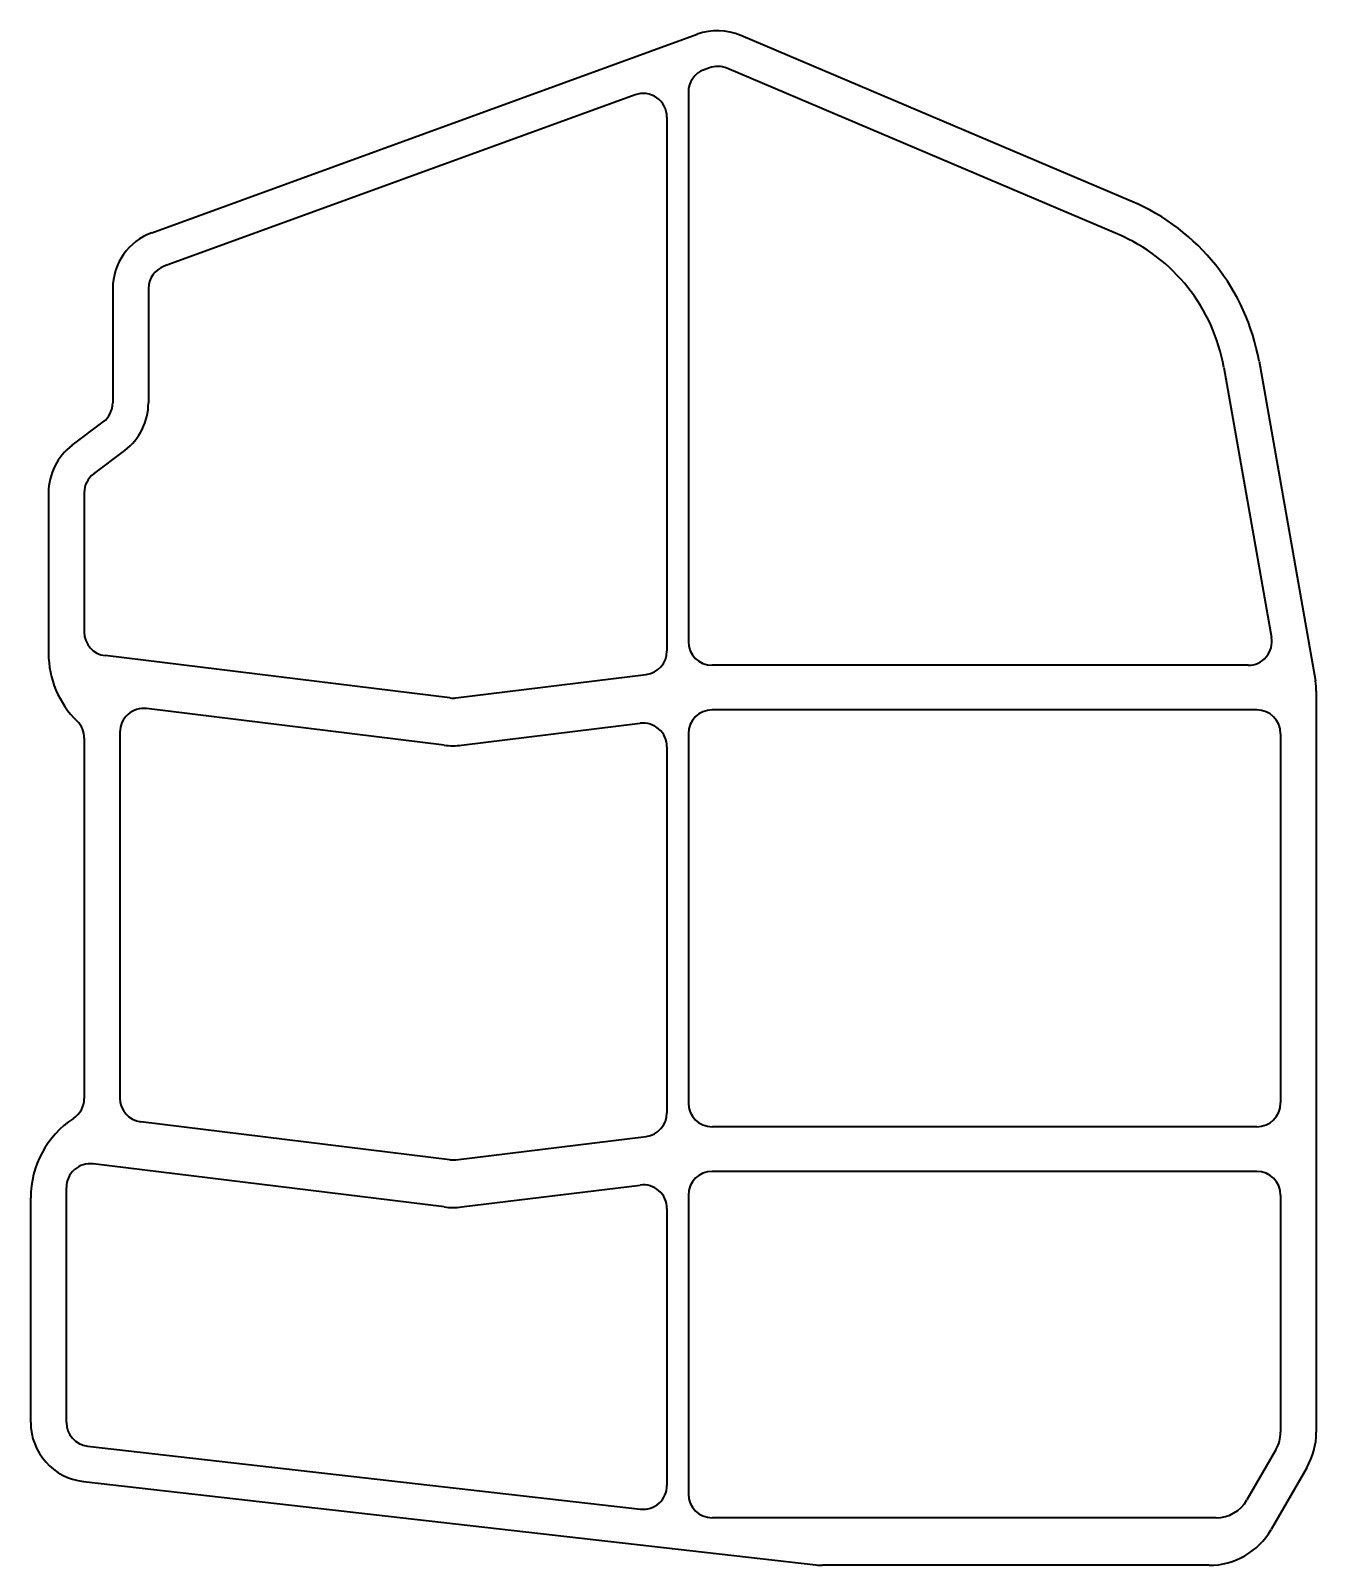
# Model space of a CAD drawing. Header units: millimetres. Extents: x 0 to 108, y 0 to 129.
import ezdxf

# ---------------------------------------------------------------- set-up
doc = ezdxf.new("R2010")
doc.units = ezdxf.units.MM
for name, color, linetype, true_color in [('3', 7, 'Continuous', 0xffffff), ('4', 7, 'Continuous', 0xffffff), ('5', 7, 'Continuous', 0xffffff)]:
    doc.layers.add(name, color=color, linetype=linetype, true_color=true_color)

msp = doc.modelspace()

# ---------------------------------------------------------------- linework, layer by layer
at = {"layer": '3', "color": 2, "linetype": 'Continuous', "lineweight": 35}
for p, q in [((92.591735, 114.681227), (59.705629, 128.640551)), ((91.419542, 111.919713), (58.533435, 125.879037)), ((100.330691, 100.716862), (104.332355, 78.022296)), ((103.285114, 101.237807), (108.024039, 74.362031)), ((102.36274, 75.675), (57.3, 75.675)), ((108.1, 73.49379), (108.1, 11.205771)), ((103.1, 71.925), (57.3, 71.925)), ((105.1, 69.925), (105.1, 38.875)), ((105.1, 31.125), (105.1, 11.205771)), ((104.698076, 9.705771), (102.269873, 5.5)), ((107.296152, 8.205771), (104.290599, 3)), ((99.671797, 4), (57.3, 4)), ((99.094447, 0), (66.589415, 0))]:
    msp.add_line(p, q, dxfattribs=at)
at = {"layer": '3', "color": 51, "linetype": 'Continuous', "lineweight": 35}
for centre, radius, start, end in [((57.751973, 124.038027), 5, 67, 110), ((57.751973, 124.038027), 2, 67, 110), ((4.9, 97.744559), 2, 307, 0), ((4.9, 97.744559), 5, 307, 0)]:
    msp.add_arc(centre, radius, start, end, dxfattribs=at)
at = {"layer": '3', "color": 2, "linetype": 'Continuous', "lineweight": 35}
for centre, radius, start, end in [((85.558575, 98.11214), 18, 10, 67), ((85.558575, 98.11214), 15, 10, 67), ((102.36274, 77.675), 2, 270, 10), ((103.1, 73.49379), 5, 0, 10), ((103.1, 69.925), 2, 0, 90), ((102.1, 11.205771), 3, 330, 0), ((102.1, 11.205771), 6, 330, 0), ((99.671797, 7), 3, 270, 330), ((99.094446, 6), 6, 270, 330)]:
    msp.add_arc(centre, radius, start, end, dxfattribs=at)
at = {"layer": '4', "color": 163, "linetype": 'Continuous', "lineweight": 35}
for p, q in [((10.189899, 112.047737), (56.041872, 128.73649)), ((3.490925, 94.178473), (6.10363, 96.147288)), ((5.29637, 91.782566), (7.909075, 93.751381)), ((1.5, 90.185295), (1.5, 76.691428))]:
    msp.add_line(p, q, dxfattribs=at)
for centre, radius, start, end in [((11.9, 107.349274), 5, 110, 180), ((11.9, 107.349274), 2, 110, 180), ((6.5, 90.185295), 5, 127, 180), ((9.5, 76.691428), 8, 180, 225.572996)]:
    msp.add_arc(centre, radius, start, end, dxfattribs=at)
at = {"layer": '5', "color": 163, "linetype": 'Continuous', "lineweight": 35}
for p, q in [((57.067933, 125.917412), (56.61596, 125.752907)), ((50.81596, 123.64188), (11.21596, 109.228659)), ((6.9, 107.349274), (6.9, 97.744559)), ((9.9, 107.349274), (9.9, 97.744559)), ((4.5, 90.185295), (4.5, 78.475772)), ((7.5, 70.04734), (7.5, 39.277418)), ((4.5, 69.55), (4.5, 39.25))]:
    msp.add_line(p, q, dxfattribs=at)
at = {"layer": '5', "color": 4, "linetype": 'Continuous', "lineweight": 35}
for p, q in [((55.3, 123.873522), (55.3, 77.675)), ((53.5, 121.762495), (53.5, 76.879573)), ((35.256261, 72.929927), (6.256261, 76.49068)), ((35.743739, 72.929927), (51.743739, 74.89448)), ((34.768784, 68.959743), (9.743739, 72.032432)), ((36.231216, 68.959743), (51.256261, 70.804586)), ((55.3, 69.925), (55.3, 38.875)), ((53.5, 68.819494), (53.5, 38.049573)), ((35.256261, 34.099927), (9.256261, 37.292326)), ((103.1, 36.875), (57.3, 36.875)), ((35.743739, 34.099927), (51.743739, 36.06448)), ((34.768784, 30.129743), (5.243739, 33.754962)), ((103.1, 33.125), (57.3, 33.125)), ((3, 12.017227), (3, 31.76987)), ((36.231216, 30.129743), (51.256261, 31.974586)), ((55.3, 31.125), (55.3, 6)), ((0, 12.017227), (0, 30.898353)), ((53.5, 29.989494), (53.5, 6.719222)), ((4.773594, 10.030084), (51.273594, 4.732078)), ((4.433984, 7.049368), (66.023399, 0.032141))]:
    msp.add_line(p, q, dxfattribs=at)
for centre, radius, start, end in [((57.3, 123.873522), 2, 110, 180), ((51.5, 121.762495), 2, 0, 110), ((6.5, 78.475772), 2, 180, 263), ((35.5, 74.91502), 2, 263, 277), ((9.5, 70.04734), 2, 83, 180), ((35.5, 74.91502), 6, 263, 277), ((2.5, 39.25), 2, 303.367013, 0), ((9.5, 39.277418), 2, 180, 263), ((57.3, 38.875), 2, 180, 270), ((8, 30.898353), 8, 123.367013, 180), ((51.5, 38.049573), 2, 277, 0), ((5, 31.76987), 2, 83, 180), ((35.5, 36.08502), 2, 263, 277), ((57.3, 31.125), 2, 90, 180), ((51.5, 29.989494), 2, 0, 97), ((35.5, 36.08502), 6, 263, 277), ((5, 12.017227), 5, 180, 263.5), ((5, 12.017227), 2, 180, 263.5), ((51.5, 6.719222), 2, 263.5, 0)]:
    msp.add_arc(centre, radius, start, end, dxfattribs=at)
at = {"layer": '5', "color": 163, "linetype": 'Continuous', "lineweight": 35}
msp.add_arc((6.5, 90.185295), 2, 127, 180, dxfattribs=at)
at = {"layer": '5', "color": 51, "linetype": 'Continuous', "lineweight": 35}
for centre, radius, start, end in [((57.3, 77.675), 2, 180, 270), ((51.5, 76.879573), 2, 277, 0), ((2.5, 69.55), 2, 0, 45.572996), ((57.3, 69.925), 2, 90, 180), ((51.5, 68.819494), 2, 0, 97), ((103.1, 38.875), 2, 270, 0), ((103.1, 31.125), 2, 0, 90), ((57.3, 6), 2, 180, 270), ((66.589415, 5), 5, 263.5, 270)]:
    msp.add_arc(centre, radius, start, end, dxfattribs=at)

doc.saveas('drawing.dxf')
